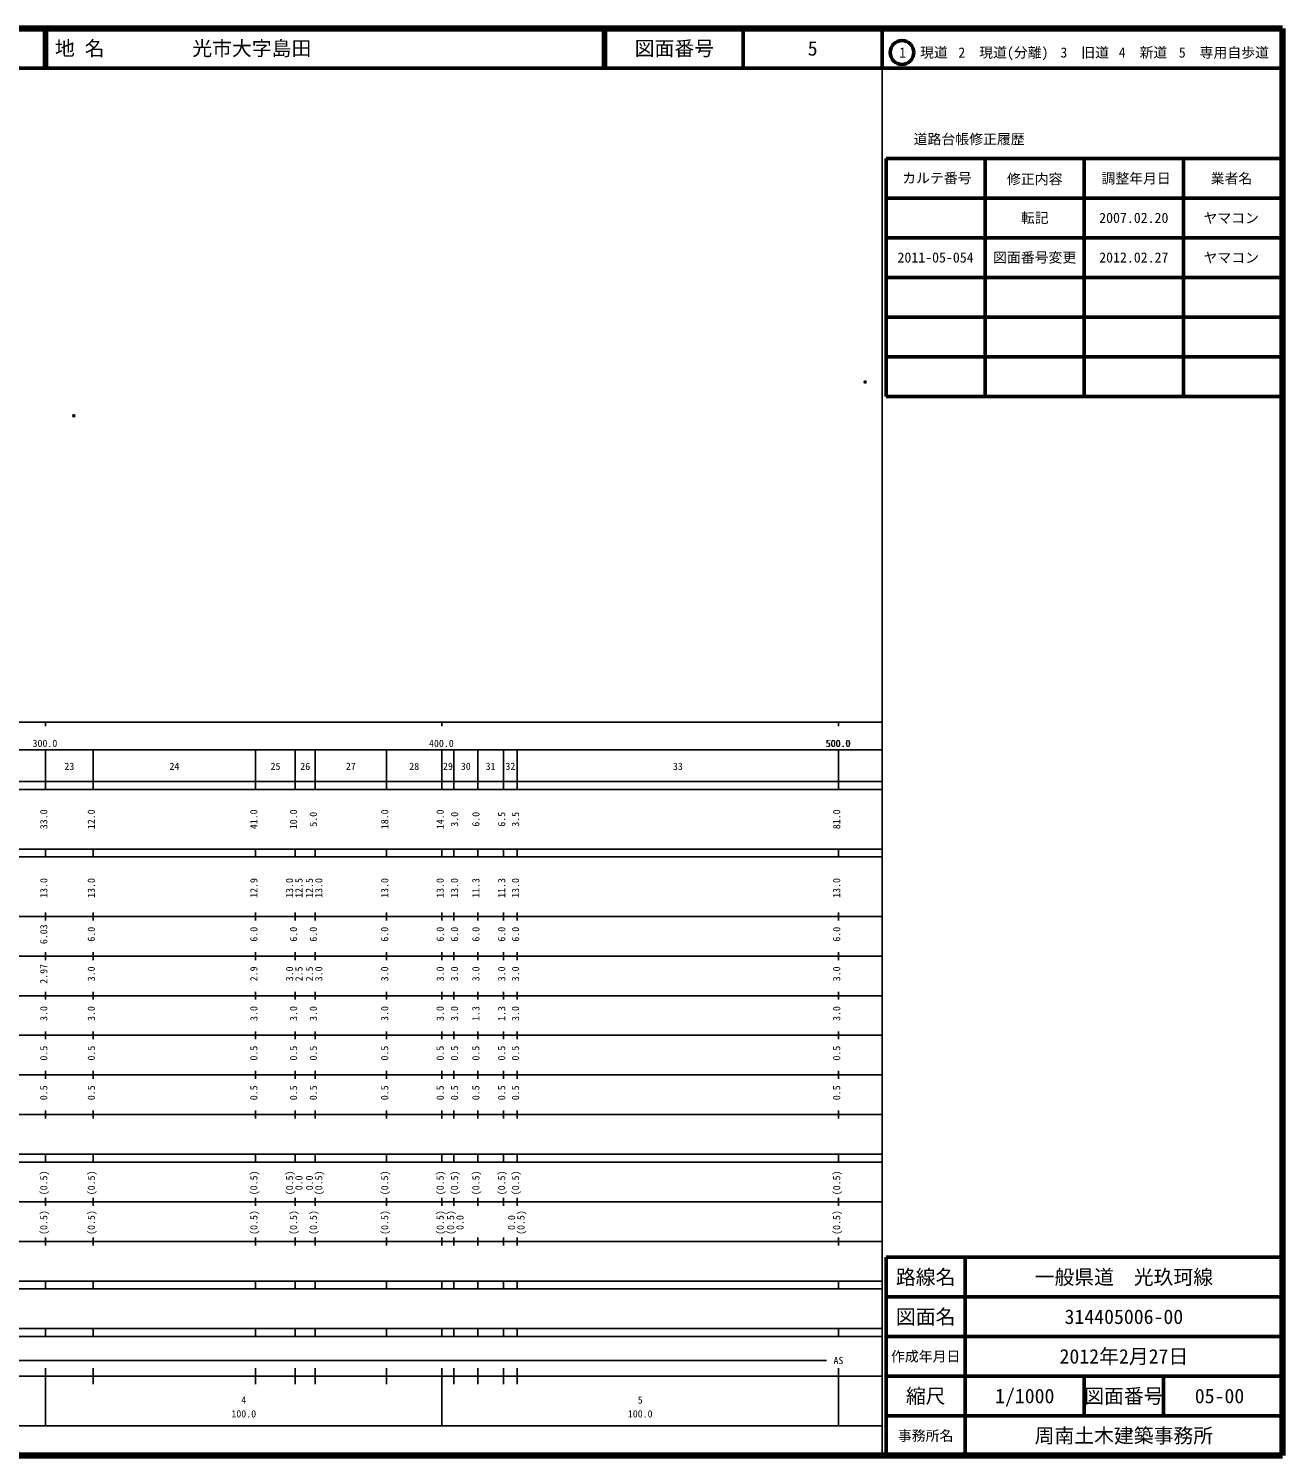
# Model space of a CAD drawing. Units: millimetres on the paper. Extents: x 40 to 680, y 20 to 380.
# Drawn here: x 363.7 to 680, y 20 to 380 of the extents above; entities that cross this region are included whole.
import ezdxf
from ezdxf.enums import TextEntityAlignment as Align

# ---------------------------------------------------------------- set-up
doc = ezdxf.new("R2010")
doc.units = ezdxf.units.MM
doc.header["$PDMODE"] = 32
doc.header["$PDSIZE"] = 0.5
doc.layers.add('M-OTRS', color=6, linetype='Continuous')
doc.layers.add('M-TTL-TXT', color=7, linetype='Continuous')
for name, color, linetype, lineweight in [('M-TTL', 2, 'Continuous', 140), ('M-TTL-BAND', 7, 'Continuous', 25), ('M-TTL-FRAM', 2, 'Continuous', 50), ('M-TTL-LINE', 7, 'Continuous', 50)]:
    doc.layers.add(name, color=color, linetype=linetype, lineweight=lineweight)
doc.styles.add('ＭＳ ゴシック', font='')
doc.styles.get('ＭＳ ゴシック').set_extended_font_data('MS Gothic')

msp = doc.modelspace()

# ---------------------------------------------------------------- linework, layer by layer
at = {"layer": 'M-OTRS'}
for p in [(574.738, 290.826), (375.121, 282.324)]:
    msp.add_point(p, dxfattribs=at)
at = {"layer": 'M-TTL'}
for p, q in [((680, 380), (40, 380)), ((680, 20), (680, 380)), ((40, 20), (680, 20))]:
    msp.add_line(p, q, dxfattribs=at)
at = {"layer": 'M-TTL-BAND'}
for p, q in [((579, 20), (579, 370)), ((40, 205), (579, 205)), ((368, 205), (368, 204)), ((468, 205), (468, 204)), ((568, 205), (568, 204)), ((68, 198), (579, 198)), ((368, 188), (368, 198)), ((380, 188), (380, 198)), ((421, 188), (421, 198)), ((431, 188), (431, 198)), ((436, 188), (436, 198)), ((454, 188), (454, 198)), ((468, 188), (468, 198)), ((471, 188), (471, 198)), ((477, 188), (477, 198)), ((483.5, 188), (483.5, 198)), ((487, 188), (487, 198)), ((568, 188), (568, 198)), ((40, 190), (579, 190)), ((40, 188), (579, 188)), ((40, 173), (579, 173)), ((368, 171), (368, 173)), ((380, 171), (380, 173)), ((421, 171), (421, 173)), ((431, 171), (431, 173)), ((436, 171), (436, 173)), ((454, 171), (454, 173)), ((468, 171), (468, 173)), ((471, 171), (471, 173)), ((477, 171), (477, 173)), ((483.5, 171), (483.5, 173)), ((487, 171), (487, 173)), ((568, 171), (568, 173)), ((40, 171), (579, 171)), ((40, 156), (579, 156)), ((368, 155), (368, 157)), ((380, 155), (380, 157)), ((421, 155), (421, 157)), ((431, 155), (431, 157)), ((436, 155), (436, 157)), ((454, 155), (454, 157)), ((468, 155), (468, 157)), ((471, 155), (471, 157)), ((477, 155), (477, 157)), ((483.5, 155), (483.5, 157)), ((487, 155), (487, 157)), ((568, 155), (568, 157)), ((46, 146), (579, 146)), ((368, 145), (368, 147)), ((380, 145), (380, 147)), ((421, 145), (421, 147)), ((431, 145), (431, 147)), ((436, 145), (436, 147)), ((454, 145), (454, 147)), ((468, 145), (468, 147)), ((471, 145), (471, 147)), ((477, 145), (477, 147)), ((483.5, 145), (483.5, 147)), ((487, 145), (487, 147)), ((568, 145), (568, 147)), ((368, 135), (368, 137)), ((380, 135), (380, 137)), ((421, 135), (421, 137)), ((431, 135), (431, 137)), ((436, 135), (436, 137)), ((454, 135), (454, 137)), ((468, 135), (468, 137)), ((471, 135), (471, 137)), ((477, 135), (477, 137)), ((483.5, 135), (483.5, 137)), ((487, 135), (487, 137)), ((568, 135), (568, 137)), ((52, 136), (579, 136)), ((46, 126), (579, 126)), ((368, 125), (368, 127)), ((380, 125), (380, 127)), ((421, 125), (421, 127)), ((431, 125), (431, 127)), ((436, 125), (436, 127)), ((454, 125), (454, 127)), ((468, 125), (468, 127)), ((471, 125), (471, 127)), ((477, 125), (477, 127)), ((483.5, 125), (483.5, 127)), ((487, 125), (487, 127)), ((568, 125), (568, 127)), ((52, 116), (579, 116)), ((368, 115), (368, 117)), ((380, 115), (380, 117)), ((421, 115), (421, 117)), ((431, 115), (431, 117)), ((436, 115), (436, 117)), ((454, 115), (454, 117)), ((468, 115), (468, 117)), ((471, 115), (471, 117)), ((477, 115), (477, 117)), ((483.5, 115), (483.5, 117)), ((487, 115), (487, 117)), ((568, 115), (568, 117)), ((46, 106), (579, 106)), ((368, 105), (368, 107)), ((380, 105), (380, 107)), ((421, 105), (421, 107)), ((431, 105), (431, 107)), ((436, 105), (436, 107)), ((454, 105), (454, 107)), ((468, 105), (468, 107)), ((471, 105), (471, 107)), ((477, 105), (477, 107)), ((483.5, 105), (483.5, 107)), ((487, 105), (487, 107)), ((568, 105), (568, 107)), ((40, 96), (579, 96)), ((40, 94), (579, 94)), ((368, 94), (368, 96)), ((380, 94), (380, 96)), ((421, 94), (421, 96)), ((431, 94), (431, 96)), ((436, 94), (436, 96)), ((454, 94), (454, 96)), ((468, 94), (468, 96)), ((471, 94), (471, 96)), ((477, 94), (477, 96)), ((483.5, 94), (483.5, 96)), ((487, 94), (487, 96)), ((568, 94), (568, 96)), ((49, 84), (579, 84)), ((368, 83), (368, 85)), ((380, 83), (380, 85)), ((421, 83), (421, 85)), ((431, 83), (431, 85)), ((436, 83), (436, 85)), ((454, 83), (454, 85)), ((468, 83), (468, 85)), ((471, 83), (471, 85)), ((477, 83), (477, 85)), ((483.5, 83), (483.5, 85)), ((487, 83), (487, 85)), ((568, 83), (568, 85)), ((40, 74), (579, 74)), ((368, 73), (368, 75)), ((380, 73), (380, 75)), ((421, 73), (421, 75)), ((431, 73), (431, 75)), ((436, 73), (436, 75)), ((454, 73), (454, 75)), ((468, 73), (468, 75)), ((471, 73), (471, 75)), ((477, 73), (477, 75)), ((483.5, 73), (483.5, 75)), ((487, 73), (487, 75)), ((568, 73), (568, 75)), ((40, 64), (579, 64)), ((40, 62), (579, 62)), ((368, 62), (368, 64)), ((380, 62), (380, 64)), ((421, 62), (421, 64)), ((431, 62), (431, 64)), ((436, 62), (436, 64)), ((454, 62), (454, 64)), ((468, 62), (468, 64)), ((471, 62), (471, 64)), ((477, 62), (477, 64)), ((483.5, 62), (483.5, 64)), ((487, 62), (487, 64)), ((568, 62), (568, 64)), ((40, 52), (579, 52)), ((368, 50), (368, 52)), ((380, 50), (380, 52)), ((421, 50), (421, 52)), ((431, 50), (431, 52)), ((436, 50), (436, 52)), ((454, 50), (454, 52)), ((468, 50), (468, 52)), ((471, 50), (471, 52)), ((477, 50), (477, 52)), ((483.5, 50), (483.5, 52)), ((487, 50), (487, 52)), ((568, 50), (568, 52)), ((40, 50), (579, 50)), ((71, 44), (565, 44)), ((40, 40), (579, 40)), ((368, 27.5), (368, 42)), ((380, 38), (380, 42)), ((421, 38), (421, 42)), ((431, 38), (431, 42)), ((436, 38), (436, 42)), ((454, 38), (454, 42)), ((468, 27.5), (468, 42)), ((471, 38), (471, 42)), ((477, 38), (477, 42)), ((483.5, 38), (483.5, 42)), ((487, 38), (487, 42)), ((568, 27.5), (568, 42)), ((68, 27.5), (579, 27.5))]:
    msp.add_line(p, q, dxfattribs=at)
at = {"layer": 'M-TTL-FRAM'}
for p, q in [((580, 347.197), (580, 287.197)), ((580, 347.197), (680, 347.197)), ((580, 287.197), (680, 287.197)), ((680, 70), (580, 70)), ((580, 70), (580, 20))]:
    msp.add_line(p, q, dxfattribs=at)
at = {"layer": 'M-TTL-LINE'}
for p, q in [((367.75, 380), (367.75, 370)), ((368.25, 380), (368.25, 370)), ((508.747, 380), (508.747, 370)), ((509.247, 380), (509.247, 370)), ((543.997, 380), (543.997, 370)), ((579, 380), (579, 370)), ((40, 370), (680, 370)), ((605, 347.197), (605, 287.197)), ((630, 347.197), (630, 287.197)), ((655, 347.197), (655, 287.197)), ((580, 337.197), (680, 337.197)), ((580, 327.197), (680, 327.197)), ((580, 317.197), (680, 317.197)), ((580, 307.197), (680, 307.197)), ((580, 297.197), (680, 297.197)), ((600, 70), (600, 20)), ((680, 60), (580, 60)), ((680, 50), (580, 50)), ((680, 40), (580, 40)), ((630, 40), (630, 30)), ((650, 40), (650, 30)), ((680, 30), (580, 30))]:
    msp.add_line(p, q, dxfattribs=at)
msp.add_circle((584.031, 373.958), 3, dxfattribs=at)

# ---------------------------------------------------------------- texts
at = {"layer": 'M-TTL-BAND', "style": 'ＭＳ ゴシック'}
for s, p in [('300.0', (367.844, 198.195)), ('400.0', (467.844, 198.195)), ('500.0', (567.844, 198.195)), ('500.0', (568, 198.195)), ('23', (374, 192.405)), ('24', (400.5, 192.405)), ('25', (426, 192.405)), ('26', (433.5, 192.405)), ('27', (445, 192.405)), ('28', (461, 192.405)), ('29', (469.5, 192.405)), ('30', (474, 192.405)), ('31', (480.25, 192.405)), ('32', (485.25, 192.405)), ('33', (527.5, 192.405)), ('AS', (568, 42.5)), ('4', (418, 32.523)), ('5', (518, 32.523)), ('100.0', (418, 29.033)), ('100.0', (518, 29.033))]:
    msp.add_text(s, height=1.833, dxfattribs=at).set_placement(p, align=Align.BOTTOM_CENTER)
for s, p in [('33.0', (369, 180.5)), ('12.0', (381, 180.5)), ('41.0', (422, 180.5)), ('10.0', (432, 180.5)), ('5.0', (437, 180.5)), ('18.0', (455, 180.5)), ('14.0', (469, 180.5)), ('3.0', (472.617, 180.5)), ('6.0', (478, 180.5)), ('6.5', (484.5, 180.5)), ('3.5', (488, 180.5)), ('81.0', (569, 180.5)), ('13.0', (369, 163.174)), ('13.0', (381, 163.174)), ('12.9', (422, 163.174)), ('13.0', (431, 163.174)), ('12.5', (433.37, 163.174)), ('12.5', (436, 163.174)), ('13.0', (438.37, 163.174)), ('13.0', (455, 163.174)), ('13.0', (469, 163.174)), ('13.0', (472.617, 163.174)), ('11.3', (478, 163.174)), ('11.3', (484.5, 163.174)), ('13.0', (488, 163.174)), ('13.0', (569, 163.174)), ('6.03', (369, 151.5)), ('6.0', (381, 151.5)), ('6.0', (422, 151.5)), ('6.0', (432, 151.5)), ('6.0', (437, 151.5)), ('6.0', (455, 151.5)), ('6.0', (469, 151.5)), ('6.0', (472.617, 151.5)), ('6.0', (478, 151.5)), ('6.0', (484.5, 151.5)), ('6.0', (488, 151.5)), ('6.0', (569, 151.5)), ('2.97', (369, 141.5)), ('3.0', (381, 141.5)), ('2.9', (422, 141.5)), ('3.0', (431, 141.5)), ('2.5', (433.37, 141.5)), ('2.5', (436, 141.5)), ('3.0', (438.37, 141.5)), ('3.0', (455, 141.5)), ('3.0', (469, 141.5)), ('3.0', (472.617, 141.5)), ('3.0', (478, 141.5)), ('3.0', (484.5, 141.5)), ('3.0', (488, 141.5)), ('3.0', (569, 141.5)), ('3.0', (369, 131.5)), ('3.0', (381, 131.5)), ('3.0', (422, 131.5)), ('3.0', (432, 131.5)), ('3.0', (437, 131.5)), ('3.0', (455, 131.5)), ('3.0', (469, 131.5)), ('3.0', (472.617, 131.5)), ('1.3', (478, 131.5)), ('1.3', (484.5, 131.5)), ('3.0', (488, 131.5)), ('3.0', (569, 131.5)), ('0.5', (369, 121.5)), ('0.5', (381, 121.5)), ('0.5', (422, 121.5)), ('0.5', (432, 121.5)), ('0.5', (437, 121.5)), ('0.5', (455, 121.5)), ('0.5', (469, 121.5)), ('0.5', (472.617, 121.5)), ('0.5', (478, 121.5)), ('0.5', (484.5, 121.5)), ('0.5', (488, 121.5)), ('0.5', (569, 121.5)), ('0.5', (369, 111.5)), ('0.5', (381, 111.5)), ('0.5', (422, 111.5)), ('0.5', (432, 111.5)), ('0.5', (437, 111.5)), ('0.5', (455, 111.5)), ('0.5', (469, 111.5)), ('0.5', (472.617, 111.5)), ('0.5', (478, 111.5)), ('0.5', (484.5, 111.5)), ('0.5', (488, 111.5)), ('0.5', (569, 111.5)), ('(0.5)', (369, 88.764)), ('(0.5)', (381, 88.764)), ('(0.5)', (422, 88.764)), ('(0.5)', (431, 88.764)), ('0.0', (433.37, 88.764)), ('0.0', (436, 88.764)), ('(0.5)', (438.37, 88.764)), ('(0.5)', (455, 88.764)), ('(0.5)', (469, 88.764)), ('(0.5)', (472.617, 88.764)), ('(0.5)', (478, 88.764)), ('(0.5)', (484.5, 88.764)), ('(0.5)', (488, 88.764)), ('(0.5)', (569, 88.764)), ('(0.5)', (369, 78.764)), ('(0.5)', (381, 78.764)), ('(0.5)', (422, 78.764)), ('(0.5)', (432, 78.764)), ('(0.5)', (437, 78.764)), ('(0.5)', (455, 78.764)), ('(0.5)', (469, 78.764)), ('(0.5)', (471.617, 78.764)), ('0.0', (473.987, 78.764)), ('0.0', (487, 78.764)), ('(0.5)', (489.37, 78.764)), ('(0.5)', (569, 78.764))]:
    msp.add_text(s, height=1.833, rotation=90, dxfattribs=at).set_placement(p, align=Align.BOTTOM_CENTER)
at = {"layer": 'M-TTL-TXT', "style": 'ＭＳ ゴシック'}
for s, p in [('地 名', (370.38, 375)), ('光市大字島田', (405.024, 375))]:
    msp.add_text(s, height=3.666, dxfattribs=at).set_placement(p, align=Align.MIDDLE_LEFT)
for s, height, p in [('図面番号', 3.666, (526.622, 375)), ('5', 3.666, (561.497, 375)), ('1\u3000現道', 2.566, (589.448, 373.958)), ('2\u3000現道(分離)', 2.566, (609.619, 373.958)), ('3\u3000旧道', 2.566, (630.121, 373.958)), ('4\u3000新道', 2.566, (644.824, 373.958)), ('5\u3000専用自歩道', 2.566, (665.228, 373.958)), ('道路台帳修正履歴', 2.566, (600.968, 352.113)), ('カルテ番号', 2.566, (592.839, 342.277)), ('修正内容', 2.566, (617.509, 342.023)), ('調整年月日', 2.566, (643.089, 342.197)), ('業者名', 2.566, (667.134, 342.197)), ('転記', 2.566, (617.5, 332.245)), ('2007.02.20', 2.566, (642.5, 332.245)), ('ヤマコン', 2.566, (667.077, 332.189)), ('2011-05-054', 2.566, (592.5, 322.245)), ('図面番号変更', 2.566, (617.5, 322.245)), ('2012.02.27', 2.566, (642.5, 322.245)), ('ヤマコン', 2.566, (667.077, 322.189)), ('路線名', 3.666, (590, 65)), ('路線名', 3.666, (590, 65)), ('一般県道\u3000光玖珂線', 3.666, (640, 65)), ('図面名', 3.666, (590, 55)), ('図面名', 3.666, (590, 55)), ('314405006-00', 3.666, (640, 55)), ('2012年2月27日', 3.666, (640, 45)), ('作成年月日', 2.566, (590, 45)), ('作成年月日', 2.566, (590, 45)), ('縮尺', 3.666, (590, 35)), ('縮尺', 3.666, (590, 35)), ('1/1000', 3.666, (615, 35)), ('図面番号', 3.666, (640, 35)), ('図面番号', 3.666, (640, 35)), ('05-00', 3.666, (664.125, 35)), ('事務所名', 2.566, (590, 25)), ('事務所名', 2.566, (590, 25)), ('周南土木建築事務所', 3.666, (640, 25))]:
    msp.add_text(s, height=height, dxfattribs=at).set_placement(p, align=Align.MIDDLE_CENTER)

doc.saveas('drawing.dxf')
